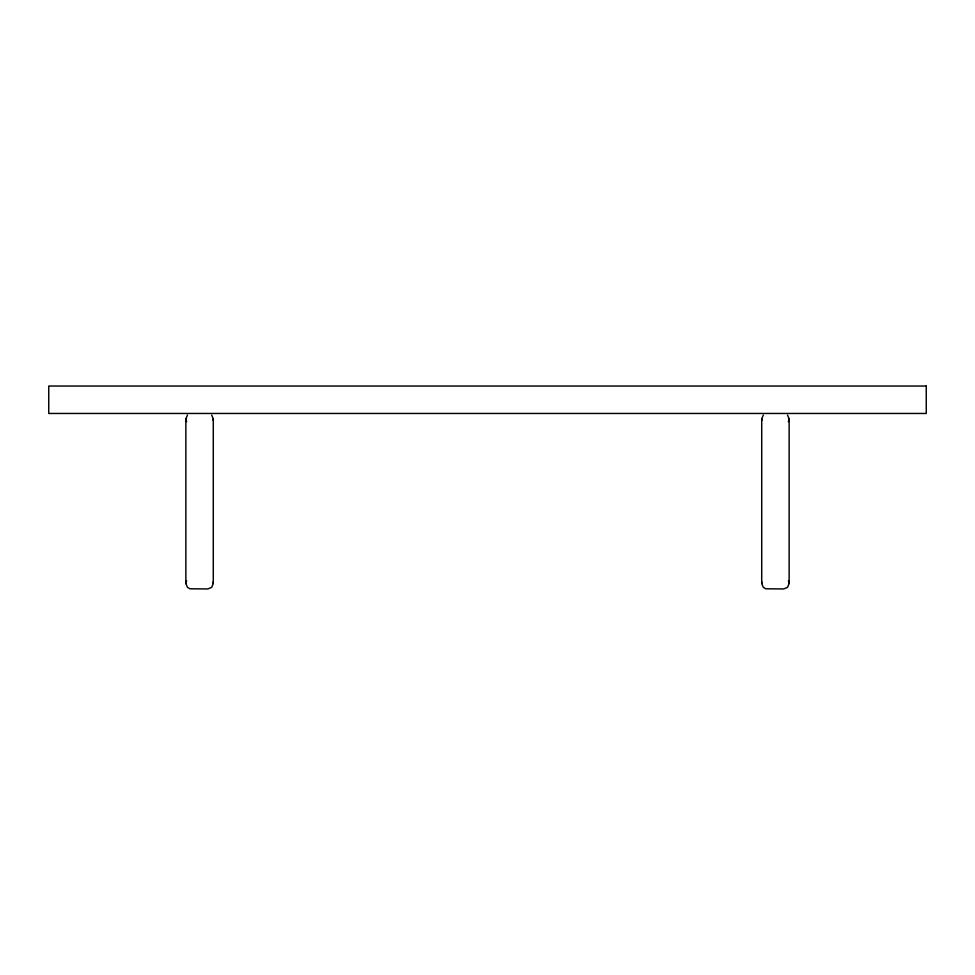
<?xml version="1.0" encoding="UTF-8"?>
<svg xmlns="http://www.w3.org/2000/svg" width="975" height="975" viewBox="0 0 975 975"><rect width="100%" height="100%" fill="white"/><g stroke="black" fill="none" stroke-linecap="round" stroke-linejoin="round"><path stroke-width="1.46" d="M211.673 415.07L213.281 418.945L213.281 583.477L211.673 587.352L207.797 588.961L189.93 588.778L187.468 587.352L185.859 583.477L185.859 418.945L187.468 415.07M185.859 583.477L186.591 580.734M213.098 420.359L213.281 418.945M787.532 415.07L789.141 418.945L789.141 583.477L787.532 587.352L783.656 588.961L765.789 588.778L763.328 587.352L761.719 583.477L761.719 418.945L763.328 415.07M761.719 583.477L761.902 582.063M789.141 418.945L788.409 421.688M788.409 580.734L789.141 583.477M186.591 421.688L185.859 418.945M761.719 418.945L761.902 420.359M213.098 582.063L213.281 583.477M926.25 386.039L48.75 386.039L48.75 413.461L926.25 413.461L926.25 386.039"/></g></svg>
